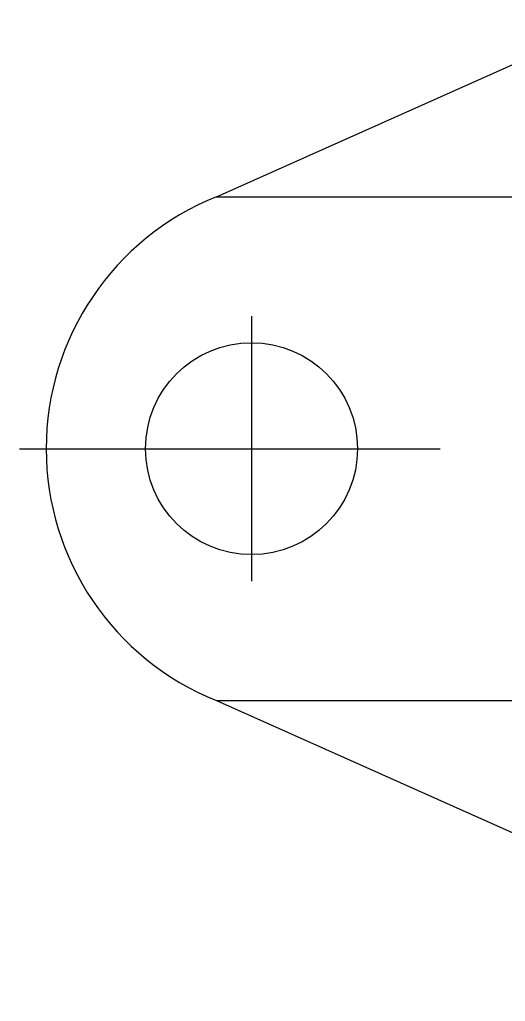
# Model space of a CAD drawing. Extents: x -87 to 205, y -109 to 47.
# Drawn here: x -82.5 to -45.8, y -41.7 to 32.4 of the extents above; entities that cross this region are included whole.
import ezdxf

# ---------------------------------------------------------------- set-up
doc = ezdxf.new("R2010")
doc.units = 0
doc.linetypes.add('CENTER', pattern=[50.8, 31.75, -6.35, 6.35, -6.35])
doc.layers.get('0').update_dxf_attribs({"linetype": 'CONTINUOUS'})
doc.layers.add('CENTER', color=1, linetype='CENTER')

msp = doc.modelspace()

# ---------------------------------------------------------------- linework, layer by layer
at = {"color": 7, "linetype": 'CONTINUOUS'}
for p, q in [((-67.652, 19.028), (-37.713, 32.404)), ((-67.652, 19.028), (-43.234, 19.028)), ((-67.652, -19.028), (-16.818, -41.739)), ((-67.652, -19.028), (-43.234, -19.028))]:
    msp.add_line(p, q, dxfattribs=at)
msp.add_circle((-65, 0), 8, dxfattribs=at)
msp.add_arc((-59.985, 0), 20.515, 111.9463, 248.0537, dxfattribs=at)
at = {"layer": 'CENTER', "color": 1, "linetype": 'CENTER'}
for p, q in [((-65, 10), (-65, -10)), ((-82.5, 0), (82.5, 0))]:
    msp.add_line(p, q, dxfattribs=at)

doc.saveas('drawing.dxf')
